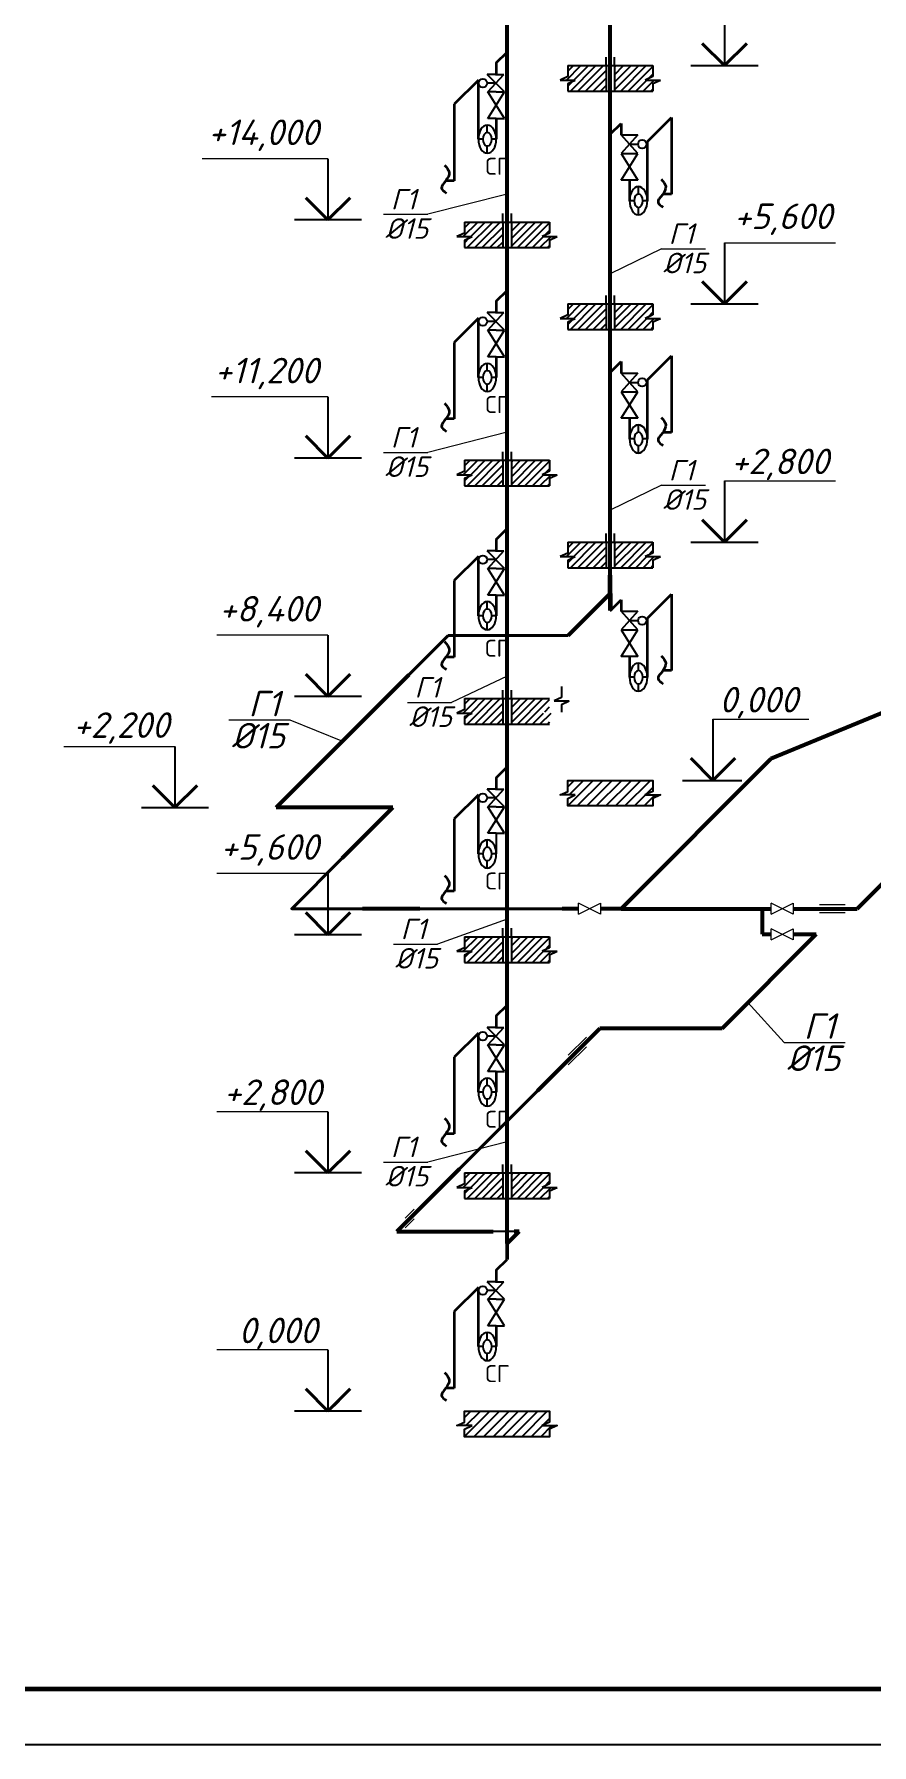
# Model space of a CAD drawing. Header units: millimetres. Extents: x -710977 to 10671, y -929782 to 89628.
# Drawn here: x 940.6 to 1015.9, y 4268.8 to 4422.6 of the extents above; entities that cross this region are included whole.
import ezdxf

# ---------------------------------------------------------------- set-up
doc = ezdxf.new("R2010")
doc.units = ezdxf.units.MM
doc.header["$LTSCALE"] = 0.4
for name, color, linetype in [('А1', 7, 'Continuous'), ('аксонометрия', 84, 'Continuous'), ('кварталыИнфо', 7, 'Continuous')]:
    doc.layers.add(name, color=color, linetype=linetype)
for name, color, linetype, lineweight in [('здания', 7, 'Continuous', 25), ('Надписи', 7, 'Continuous', 20), ('оборудование', 255, 'Continuous', 60), ('основной', 7, 'Continuous', 60)]:
    doc.layers.add(name, color=color, linetype=linetype, lineweight=lineweight)
doc.styles.add('Zhenka', font='isocpeur.ttf', dxfattribs={"height": 400})
doc.styles.add('текстовый', font='isocpeui.ttf', dxfattribs={"height": 5})
doc.linetypes.add('ГОСТ 2.303 3', pattern='A,0.001,[1,GOST 2.303-68.shx,S=1,R=0,X=0,Y=0],-26', length=26.001)
pattern_1 = [(45, (596.2527, 4237.8674), (-0.33808543, 0.33808543), [])]
pattern_2 = [(45, (596.2527, 4259.2874), (-0.33808543, 0.33808543), [])]
pattern_3 = [(45, (596.2527, 4280.7074), (-0.33808543, 0.33808543), [])]
pattern_4 = [(45, (605.5349, 4273.3508), (-0.33808543, 0.33808543), [])]
pattern_5 = [(45, (605.5349, 4294.7708), (-0.33808543, 0.33808543), [])]

msp = doc.modelspace()

# ---------------------------------------------------------------- hatches: boundary and pattern name
at = {"layer": 'аксонометрия', "lineweight": 25}
h = msp.add_hatch(dxfattribs=at)
h.set_pattern_fill('ANSI31', scale=3.825, style=0)
h.set_pattern_definition([(45, (605.5349, 4316.1908), (-0.33808543, 0.33808543), [])])
h.paths.add_polyline_path([(991.97, 4417.46), (991.97, 4419.755), (988.527, 4419.755), (988.527, 4418.767), (987.849, 4418.455), (989.206, 4418.455), (988.527, 4418.142), (988.527, 4417.46)])
h = msp.add_hatch(dxfattribs=at)
h.set_pattern_fill('ANSI31', scale=3.825, style=0)
h.set_pattern_definition(pattern_5)
h.paths.add_polyline_path([(996.856, 4418.455), (995.499, 4418.455), (996.177, 4418.767), (996.177, 4419.755), (992.735, 4419.755), (992.735, 4417.46), (996.177, 4417.46), (996.177, 4418.142)])
h = msp.add_hatch(dxfattribs=at)
h.set_pattern_fill('ANSI31', scale=3.825, style=0)
h.set_pattern_definition([(45, (596.2527, 4302.1274), (-0.33808543, 0.33808543), [])])
h.paths.add_polyline_path([(982.688, 4403.397), (982.688, 4405.692), (979.245, 4405.692), (979.245, 4404.704), (978.567, 4404.391), (979.923, 4404.391), (979.245, 4404.079), (979.245, 4403.397)])
h = msp.add_hatch(dxfattribs=at)
h.set_pattern_fill('ANSI31', scale=3.825, style=0)
h.set_pattern_definition(pattern_3)
h.paths.add_polyline_path([(983.453, 4403.397), (986.895, 4403.397), (986.895, 4404.079), (987.573, 4404.391), (986.217, 4404.391), (986.895, 4404.704), (986.895, 4405.692), (983.453, 4405.692)])
h = msp.add_hatch(dxfattribs=at)
h.set_pattern_fill('ANSI31', scale=3.825, style=0)
h.set_pattern_definition(pattern_5)
h.paths.add_polyline_path([(991.97, 4396.04), (991.97, 4398.335), (988.527, 4398.335), (988.527, 4397.347), (987.849, 4397.035), (989.206, 4397.035), (988.527, 4396.722), (988.527, 4396.04)])
h = msp.add_hatch(dxfattribs=at)
h.set_pattern_fill('ANSI31', scale=3.825, style=0)
h.set_pattern_definition(pattern_4)
h.paths.add_polyline_path([(996.856, 4397.035), (995.499, 4397.035), (996.177, 4397.347), (996.177, 4398.335), (992.735, 4398.335), (992.735, 4396.04), (996.177, 4396.04), (996.177, 4396.722)])
h = msp.add_hatch(dxfattribs=at)
h.set_pattern_fill('ANSI31', scale=3.825, style=0)
h.set_pattern_definition(pattern_3)
h.paths.add_polyline_path([(982.688, 4381.977), (982.688, 4384.272), (979.245, 4384.272), (979.245, 4383.284), (978.567, 4382.971), (979.923, 4382.971), (979.245, 4382.659), (979.245, 4381.977)])
h = msp.add_hatch(dxfattribs=at)
h.set_pattern_fill('ANSI31', scale=3.825, style=0)
h.set_pattern_definition(pattern_2)
h.paths.add_polyline_path([(983.453, 4381.977), (986.895, 4381.977), (986.895, 4382.659), (987.573, 4382.971), (986.217, 4382.971), (986.895, 4383.284), (986.895, 4384.272), (983.453, 4384.272)])
h = msp.add_hatch(dxfattribs=at)
h.set_pattern_fill('ANSI31', scale=3.825, style=0)
h.set_pattern_definition(pattern_4)
h.paths.add_polyline_path([(991.97, 4374.62), (991.97, 4376.915), (988.527, 4376.915), (988.527, 4375.927), (987.849, 4375.615), (989.206, 4375.615), (988.527, 4375.302), (988.527, 4374.62)])
h = msp.add_hatch(dxfattribs=at)
h.set_pattern_fill('ANSI31', scale=3.825, style=0)
h.set_pattern_definition([(45, (605.5349, 4251.9308), (-0.33808543, 0.33808543), [])])
h.paths.add_polyline_path([(996.856, 4375.615), (995.499, 4375.615), (996.177, 4375.927), (996.177, 4376.915), (992.735, 4376.915), (992.735, 4374.62), (996.177, 4374.62), (996.177, 4375.302)])
h = msp.add_hatch(dxfattribs=at)
h.set_pattern_fill('ANSI31', scale=3.825, style=0)
h.set_pattern_definition(pattern_2)
h.paths.add_polyline_path([(982.688, 4360.557), (982.688, 4362.852), (979.245, 4362.852), (979.245, 4361.864), (978.567, 4361.551), (979.923, 4361.551), (979.245, 4361.239), (979.245, 4360.557)])
h = msp.add_hatch(dxfattribs=at)
h.set_pattern_fill('ANSI31', scale=3.825, style=0)
h.set_pattern_definition(pattern_1)
h.paths.add_polyline_path([(983.453, 4360.557), (986.895, 4360.557), (986.895, 4361.239), (987.573, 4361.551), (986.217, 4361.551), (986.895, 4361.864), (986.895, 4362.852), (983.453, 4362.852)])
h = msp.add_hatch(dxfattribs=at)
h.set_pattern_fill('ANSI31', scale=3.825, style=0)
h.set_pattern_definition(pattern_1)
h.paths.add_polyline_path([(982.688, 4339.137), (982.688, 4341.432), (979.245, 4341.432), (979.245, 4340.444), (978.567, 4340.131), (979.923, 4340.131), (979.245, 4339.819), (979.245, 4339.137)])
h = msp.add_hatch(dxfattribs=at)
h.set_pattern_fill('ANSI31', scale=3.825, style=0)
h.set_pattern_definition([(45, (596.2527, 4216.4474), (-0.33808543, 0.33808543), [])])
h.paths.add_polyline_path([(983.453, 4339.137), (986.895, 4339.137), (986.895, 4339.819), (987.573, 4340.131), (986.217, 4340.131), (986.895, 4340.444), (986.895, 4341.432), (983.453, 4341.432)])
h = msp.add_hatch(dxfattribs=at)
h.set_pattern_fill('ANSI31', scale=3.825, style=0)
h.set_pattern_definition([(45, (596.2527, 4216.63864), (-0.33808543, 0.33808543), [])])
h.paths.add_polyline_path([(982.688, 4317.908), (982.688, 4320.203), (979.245, 4320.203), (979.245, 4319.215), (978.567, 4318.903), (979.923, 4318.903), (979.245, 4318.59), (979.245, 4317.908)])
h = msp.add_hatch(dxfattribs=at)
h.set_pattern_fill('ANSI31', scale=3.825, style=0)
h.set_pattern_definition([(45, (596.2527, 4195.21864), (-0.33808543, 0.33808543), [])])
h.paths.add_polyline_path([(983.453, 4317.908), (986.895, 4317.908), (986.895, 4318.59), (987.573, 4318.903), (986.217, 4318.903), (986.895, 4319.215), (986.895, 4320.203), (983.453, 4320.203)])
at = {"layer": 'кварталыИнфо', "ltscale": 0.12}
h = msp.add_hatch(dxfattribs=at)
h.set_pattern_fill('ANSI31', color=256, scale=0.19125)
h.set_pattern_definition([(45, (516.22497, 1120.0683), (-0.4293685, 0.4293685), [])])
h.paths.add_polyline_path([(989.206, 4354.195), (987.849, 4354.195), (988.527, 4354.507), (988.527, 4355.495), (996.177, 4355.495), (996.177, 4354.507), (995.499, 4354.195), (996.856, 4354.195), (996.177, 4353.882), (996.177, 4353.2), (988.527, 4353.2), (988.527, 4353.882)])
h = msp.add_hatch(dxfattribs=at)
h.set_pattern_fill('ANSI31', color=256, scale=0.19125)
h.set_pattern_definition([(45, (506.9428, 1063.35614), (-0.4293685, 0.4293685), [])])
h.paths.add_polyline_path([(979.923, 4297.483), (978.567, 4297.483), (979.245, 4297.795), (979.245, 4298.783), (986.895, 4298.783), (986.895, 4297.795), (986.217, 4297.483), (987.573, 4297.483), (986.895, 4297.17), (986.895, 4296.488), (979.245, 4296.488), (979.245, 4297.17)])

# ---------------------------------------------------------------- linework, layer by layer
at = {"color": 7, "lineweight": 25}
for p, q in [((1002.622, 4425.259), (1002.622, 4419.755)), ((999.605, 4419.755), (1005.639, 4419.755)), ((966.965, 4411.387), (966.965, 4405.883)), ((969.982, 4405.883), (963.948, 4405.883)), ((1002.622, 4403.839), (1002.622, 4398.335)), ((999.605, 4398.335), (1005.639, 4398.335)), ((966.965, 4389.967), (966.965, 4384.463)), ((969.982, 4384.463), (963.948, 4384.463)), ((1002.622, 4382.419), (1002.622, 4376.915)), ((999.605, 4376.915), (1005.639, 4376.915)), ((966.965, 4368.547), (966.965, 4363.043)), ((969.982, 4363.043), (963.948, 4363.043)), ((1001.578, 4360.999), (1001.578, 4355.495)), ((953.212, 4358.548), (953.212, 4353.045)), ((998.835, 4355.495), (1004.188, 4355.495)), ((950.195, 4353.045), (956.23, 4353.045)), ((966.965, 4347.127), (966.965, 4341.623)), ((969.982, 4341.623), (963.948, 4341.623)), ((966.965, 4325.707), (966.965, 4320.203)), ((969.982, 4320.203), (963.948, 4320.203)), ((966.965, 4304.287), (966.965, 4298.783)), ((966.965, 4302.993), (966.965, 4298.783)), ((969.982, 4298.783), (963.948, 4298.783))]:
    msp.add_line(p, q, dxfattribs=at)
at = {"color": 7, "lineweight": 35}
for p, q in [((982.096, 4419.995), (983.07, 4420.969)), ((982.096, 4419.995), (982.096, 4418.972)), ((980.49, 4418.457), (978.326, 4416.294)), ((980.49, 4413.141), (980.49, 4418.457)), ((978.326, 4416.294), (978.326, 4409.409)), ((982.096, 4414.999), (982.096, 4413.141)), ((992.352, 4413.589), (993.326, 4414.563)), ((993.326, 4414.563), (993.326, 4413.54)), ((995.686, 4412.928), (997.85, 4415.092)), ((997.85, 4415.092), (997.85, 4408.207)), ((995.686, 4407.611), (995.686, 4412.928)), ((978.326, 4409.409), (977.561, 4409.409)), ((994.08, 4409.47), (994.08, 4407.611)), ((997.85, 4408.207), (997.085, 4408.207)), ((982.096, 4398.575), (983.07, 4399.549)), ((982.096, 4398.575), (982.096, 4397.552)), ((980.49, 4397.037), (978.326, 4394.874)), ((980.49, 4391.721), (980.49, 4397.037)), ((978.326, 4394.874), (978.326, 4387.989)), ((982.096, 4393.579), (982.096, 4391.721)), ((992.352, 4392.169), (993.326, 4393.143)), ((993.326, 4393.143), (993.326, 4392.12)), ((995.686, 4391.508), (997.85, 4393.672)), ((997.85, 4393.672), (997.85, 4386.787)), ((995.686, 4386.191), (995.686, 4391.508)), ((978.326, 4387.989), (977.561, 4387.989)), ((994.08, 4388.05), (994.08, 4386.191)), ((997.85, 4386.787), (997.085, 4386.787)), ((982.096, 4377.155), (983.07, 4378.129)), ((982.096, 4377.155), (982.096, 4376.132)), ((980.49, 4375.617), (978.326, 4373.454)), ((980.49, 4370.301), (980.49, 4375.617)), ((978.326, 4373.454), (978.326, 4366.569)), ((982.096, 4372.159), (982.096, 4370.301)), ((992.352, 4370.749), (993.326, 4371.723)), ((993.326, 4371.723), (993.326, 4370.7)), ((995.686, 4370.088), (997.85, 4372.252)), ((997.85, 4372.252), (997.85, 4365.367)), ((995.686, 4364.771), (995.686, 4370.088)), ((978.326, 4366.569), (977.561, 4366.569)), ((994.08, 4366.63), (994.08, 4364.771)), ((997.85, 4365.367), (997.085, 4365.367)), ((982.096, 4355.735), (983.07, 4356.709)), ((982.096, 4355.735), (982.096, 4354.712)), ((980.49, 4354.197), (978.326, 4352.034)), ((980.49, 4348.881), (980.49, 4354.197)), ((978.326, 4352.034), (978.326, 4345.543)), ((978.326, 4345.543), (977.561, 4345.543)), ((982.096, 4334.315), (983.07, 4335.289)), ((982.096, 4334.315), (982.096, 4333.292)), ((980.49, 4332.777), (978.326, 4330.614)), ((980.49, 4327.461), (980.49, 4332.777)), ((978.326, 4330.614), (978.326, 4323.729)), ((982.096, 4329.319), (982.096, 4327.461)), ((978.326, 4323.729), (977.561, 4323.729)), ((982.096, 4311.447), (983.07, 4312.421)), ((982.096, 4311.447), (982.096, 4310.425)), ((980.49, 4309.91), (978.326, 4307.746)), ((980.49, 4304.593), (980.49, 4309.91)), ((978.326, 4307.746), (978.326, 4300.861)), ((982.096, 4306.451), (982.096, 4304.593)), ((978.326, 4300.861), (977.561, 4300.861))]:
    msp.add_line(p, q, dxfattribs=at)
at = {"color": 7, "lineweight": 20}
for p, q in [((966.965, 4411.387), (955.663, 4411.387)), ((983.07, 4408.203), (975.936, 4406.388)), ((971.973, 4406.388), (975.936, 4406.388)), ((996.956, 4403.288), (992.352, 4401.047)), ((996.956, 4403.288), (1000.919, 4403.288)), ((1002.622, 4403.839), (1012.607, 4403.839)), ((966.965, 4389.967), (956.503, 4389.967)), ((983.07, 4386.793), (975.936, 4384.977)), ((971.973, 4384.977), (975.936, 4384.977)), ((996.956, 4382.023), (992.352, 4379.782)), ((996.956, 4382.023), (1000.919, 4382.023)), ((1002.622, 4382.419), (1012.607, 4382.419)), ((966.965, 4368.547), (956.98, 4368.547)), ((983.07, 4364.857), (978.071, 4362.503)), ((974.107, 4362.503), (978.071, 4362.503)), ((958.06, 4360.933), (963.552, 4360.933)), ((963.552, 4360.933), (968.275, 4359.012)), ((1001.578, 4360.999), (1010.187, 4360.999)), ((943.227, 4358.548), (953.212, 4358.548)), ((966.965, 4347.127), (956.98, 4347.127)), ((983.07, 4343.012), (976.819, 4340.78)), ((972.855, 4340.78), (976.819, 4340.78)), ((1004.729, 4335.52), (1007.982, 4331.938)), ((1007.982, 4331.938), (1013.474, 4331.938)), ((966.965, 4325.707), (956.98, 4325.707)), ((983.07, 4323.001), (975.936, 4321.186)), ((971.973, 4321.186), (975.936, 4321.186)), ((966.965, 4304.287), (956.98, 4304.287))]:
    msp.add_line(p, q, dxfattribs=at)
at = {"lineweight": 20}
for p, q in [((1011.168, 4344.345), (1013.463, 4344.345)), ((1013.463, 4343.58), (1011.168, 4343.58)), ((990.198, 4332.411), (988.575, 4330.789)), ((990.198, 4331.543), (988.575, 4329.92)), ((974.723, 4316.937), (973.912, 4316.125)), ((974.723, 4316.069), (973.912, 4315.257))]:
    msp.add_line(p, q, dxfattribs=at)
at = {"color": 7, "lineweight": 50}
msp.add_line((983.07, 4312.421), (983.07, 4313.869), dxfattribs=at)
at = {"color": 7, "lineweight": 35}
for points in [[(977.455, 4410.817), (977.858, 4410.147), (977.561, 4409.409), (977.179, 4408.732), (977.621, 4408.29)], [(996.927, 4409.546), (997.33, 4408.877), (997.034, 4408.138), (996.651, 4407.461), (997.094, 4407.019)], [(977.455, 4389.397), (977.858, 4388.727), (977.561, 4387.989), (977.179, 4387.312), (977.621, 4386.87)], [(996.927, 4388.126), (997.33, 4387.457), (997.034, 4386.718), (996.651, 4386.041), (997.094, 4385.599)], [(977.455, 4367.977), (977.858, 4367.307), (977.561, 4366.569), (977.179, 4365.892), (977.621, 4365.45)], [(996.927, 4366.706), (997.33, 4366.037), (997.034, 4365.298), (996.651, 4364.621), (997.094, 4364.179)], [(977.455, 4346.951), (977.858, 4346.282), (977.561, 4345.543), (977.179, 4344.867), (977.621, 4344.424)], [(977.455, 4325.137), (977.858, 4324.467), (977.561, 4323.729), (977.179, 4323.052), (977.621, 4322.61)], [(977.455, 4302.269), (977.858, 4301.6), (977.561, 4300.861), (977.179, 4300.185), (977.621, 4299.742)]]:
    msp.add_spline(points, degree=3, dxfattribs=at)
at = {"layer": 'А1'}
msp.add_line((1687.544, 4268.791), (846.544, 4268.791), dxfattribs=at)
at = {"layer": 'аксонометрия', "color": 7, "lineweight": 53}
for p, q in [((992.352, 4370.772), (992.352, 4542.132)), ((983.07, 4313.869), (983.07, 4485.229))]:
    msp.add_line(p, q, dxfattribs=at)
at = {"layer": 'аксонометрия', "color": 7, "lineweight": 25}
for p, q in [((991.97, 4419.755), (991.97, 4420.52)), ((992.735, 4419.755), (992.735, 4420.52)), ((982.037, 4418.972), (981.285, 4418.972)), ((982.848, 4417.387), (981.285, 4418.972)), ((981.345, 4417.387), (982.788, 4418.972)), ((982.037, 4418.972), (982.788, 4418.972)), ((988.527, 4418.767), (987.849, 4418.455)), ((987.849, 4418.455), (989.206, 4418.455)), ((988.527, 4419.755), (996.177, 4419.755)), ((988.527, 4419.755), (988.527, 4418.767)), ((988.527, 4418.142), (989.206, 4418.455)), ((991.97, 4419.755), (991.97, 4417.46)), ((992.735, 4419.755), (992.735, 4417.46)), ((996.177, 4418.767), (995.499, 4418.455)), ((995.499, 4418.455), (996.856, 4418.455)), ((996.177, 4419.755), (996.177, 4418.767)), ((996.177, 4418.142), (996.856, 4418.455)), ((982.067, 4418.18), (981.272, 4418.18)), ((982.096, 4417.387), (981.345, 4417.387)), ((982.848, 4414.999), (981.345, 4417.387)), ((981.345, 4414.999), (982.848, 4417.387)), ((982.096, 4417.387), (982.848, 4417.387)), ((988.527, 4418.142), (988.527, 4417.46)), ((988.527, 4417.46), (996.177, 4417.46)), ((992.352, 4417.46), (992.352, 4413.635)), ((996.177, 4418.142), (996.177, 4417.46)), ((981.293, 4413.742), (981.293, 4414.405)), ((982.096, 4414.999), (981.345, 4414.999)), ((982.096, 4414.999), (982.848, 4414.999)), ((980.894, 4413.141), (980.49, 4413.141)), ((981.293, 4411.876), (981.293, 4412.54)), ((982.096, 4413.141), (981.692, 4413.141)), ((994.08, 4412.698), (994.845, 4412.698)), ((994.883, 4408.212), (994.883, 4408.875)), ((982.688, 4405.692), (982.688, 4406.457)), ((983.453, 4405.692), (983.453, 4406.457)), ((994.484, 4407.611), (994.08, 4407.611)), ((994.883, 4406.347), (994.883, 4407.01)), ((995.686, 4407.611), (995.281, 4407.611)), ((979.245, 4404.704), (978.567, 4404.391)), ((979.245, 4405.692), (986.895, 4405.692)), ((979.245, 4405.692), (979.245, 4404.704)), ((982.688, 4405.692), (982.688, 4403.397)), ((983.453, 4405.692), (983.453, 4403.397)), ((986.895, 4404.704), (986.217, 4404.391)), ((986.895, 4405.692), (986.895, 4404.704)), ((978.567, 4404.391), (979.923, 4404.391)), ((979.245, 4404.079), (979.923, 4404.391)), ((979.245, 4404.079), (979.245, 4403.397)), ((979.245, 4403.397), (986.895, 4403.397)), ((986.217, 4404.391), (987.573, 4404.391)), ((986.895, 4404.079), (987.573, 4404.391)), ((986.895, 4404.079), (986.895, 4403.397)), ((991.97, 4398.335), (991.97, 4399.1)), ((992.735, 4398.335), (992.735, 4399.1)), ((982.037, 4397.552), (981.285, 4397.552)), ((982.848, 4395.967), (981.285, 4397.552)), ((981.345, 4395.967), (982.788, 4397.552)), ((982.037, 4397.552), (982.788, 4397.552)), ((988.527, 4397.347), (987.849, 4397.035)), ((987.849, 4397.035), (989.206, 4397.035)), ((988.527, 4398.335), (996.177, 4398.335)), ((988.527, 4398.335), (988.527, 4397.347)), ((988.527, 4396.722), (989.206, 4397.035)), ((991.97, 4398.335), (991.97, 4396.04)), ((992.735, 4398.335), (992.735, 4396.04)), ((996.177, 4397.347), (995.499, 4397.035)), ((995.499, 4397.035), (996.856, 4397.035)), ((996.177, 4398.335), (996.177, 4397.347)), ((996.177, 4396.722), (996.856, 4397.035)), ((982.067, 4396.76), (981.272, 4396.76)), ((982.096, 4395.967), (981.345, 4395.967)), ((982.848, 4393.579), (981.345, 4395.967)), ((981.345, 4393.579), (982.848, 4395.967)), ((982.096, 4395.967), (982.848, 4395.967)), ((988.527, 4396.722), (988.527, 4396.04)), ((988.527, 4396.04), (996.177, 4396.04)), ((996.177, 4396.722), (996.177, 4396.04)), ((981.293, 4392.322), (981.293, 4392.985)), ((982.096, 4393.579), (981.345, 4393.579)), ((982.096, 4393.579), (982.848, 4393.579)), ((980.894, 4391.721), (980.49, 4391.721)), ((981.293, 4390.456), (981.293, 4391.12)), ((982.096, 4391.721), (981.692, 4391.721)), ((994.08, 4391.278), (994.845, 4391.278)), ((994.484, 4386.191), (994.08, 4386.191)), ((994.883, 4386.792), (994.883, 4387.455)), ((995.686, 4386.191), (995.281, 4386.191)), ((982.688, 4384.272), (982.688, 4385.037)), ((983.453, 4384.272), (983.453, 4385.037)), ((994.883, 4384.927), (994.883, 4385.59)), ((979.245, 4383.284), (978.567, 4382.971)), ((979.245, 4384.272), (986.895, 4384.272)), ((979.245, 4384.272), (979.245, 4383.284)), ((982.688, 4384.272), (982.688, 4381.977)), ((983.453, 4384.272), (983.453, 4381.977)), ((986.895, 4383.284), (986.217, 4382.971)), ((986.895, 4384.272), (986.895, 4383.284)), ((978.567, 4382.971), (979.923, 4382.971)), ((979.245, 4382.659), (979.923, 4382.971)), ((979.245, 4382.659), (979.245, 4381.977)), ((979.245, 4381.977), (986.895, 4381.977)), ((986.217, 4382.971), (987.573, 4382.971)), ((986.895, 4382.659), (987.573, 4382.971)), ((986.895, 4382.659), (986.895, 4381.977)), ((988.527, 4376.915), (996.177, 4376.915)), ((988.527, 4376.915), (988.527, 4375.927)), ((991.97, 4376.915), (991.97, 4377.68)), ((991.97, 4376.915), (991.97, 4374.62)), ((992.735, 4376.915), (992.735, 4377.68)), ((992.735, 4376.915), (992.735, 4374.62)), ((996.177, 4376.915), (996.177, 4375.927)), ((982.067, 4375.34), (981.272, 4375.34)), ((982.037, 4376.132), (981.285, 4376.132)), ((982.848, 4374.547), (981.285, 4376.132)), ((981.345, 4374.547), (982.788, 4376.132)), ((982.037, 4376.132), (982.788, 4376.132)), ((988.527, 4375.927), (987.849, 4375.615)), ((987.849, 4375.615), (989.206, 4375.615)), ((988.527, 4375.302), (989.206, 4375.615)), ((996.177, 4375.927), (995.499, 4375.615)), ((995.499, 4375.615), (996.856, 4375.615)), ((996.177, 4375.302), (996.856, 4375.615)), ((982.096, 4374.547), (981.345, 4374.547)), ((982.848, 4372.159), (981.345, 4374.547)), ((981.345, 4372.159), (982.848, 4374.547)), ((982.096, 4374.547), (982.848, 4374.547)), ((988.527, 4375.302), (988.527, 4374.62)), ((996.177, 4375.302), (996.177, 4374.62)), ((981.293, 4370.902), (981.293, 4371.565)), ((982.096, 4372.159), (981.345, 4372.159)), ((982.096, 4372.159), (982.848, 4372.159)), ((980.894, 4370.301), (980.49, 4370.301)), ((981.293, 4369.036), (981.293, 4369.7)), ((982.096, 4370.301), (981.692, 4370.301)), ((994.08, 4369.858), (994.845, 4369.858)), ((994.484, 4364.771), (994.08, 4364.771)), ((994.883, 4365.372), (994.883, 4366.035)), ((995.686, 4364.771), (995.281, 4364.771)), ((982.688, 4362.852), (982.688, 4363.617)), ((983.453, 4362.852), (983.453, 4363.617)), ((987.977, 4363.934), (987.977, 4362.945)), ((994.883, 4363.507), (994.883, 4364.17)), ((979.245, 4361.864), (978.567, 4361.551)), ((978.567, 4361.551), (979.923, 4361.551)), ((979.245, 4362.852), (986.895, 4362.852)), ((979.245, 4362.852), (979.245, 4361.864)), ((979.245, 4361.239), (979.923, 4361.551)), ((982.688, 4362.852), (982.688, 4360.557)), ((983.453, 4362.852), (983.453, 4360.557)), ((987.977, 4362.945), (987.299, 4362.633)), ((987.299, 4362.633), (988.655, 4362.633)), ((987.977, 4362.321), (988.655, 4362.633)), ((987.977, 4362.321), (987.977, 4361.639)), ((979.245, 4361.239), (979.245, 4360.557)), ((979.245, 4360.557), (986.895, 4360.557)), ((982.067, 4353.92), (981.272, 4353.92)), ((982.037, 4354.712), (981.285, 4354.712)), ((982.848, 4353.127), (981.285, 4354.712)), ((981.345, 4353.127), (982.788, 4354.712)), ((982.037, 4354.712), (982.788, 4354.712)), ((982.096, 4353.127), (981.345, 4353.127)), ((982.848, 4350.739), (981.345, 4353.127)), ((981.345, 4350.739), (982.848, 4353.127)), ((982.096, 4353.127), (982.848, 4353.127)), ((982.096, 4350.739), (981.345, 4350.739)), ((982.096, 4350.739), (982.096, 4348.881)), ((982.096, 4350.739), (982.848, 4350.739)), ((981.293, 4349.482), (981.293, 4350.145)), ((980.894, 4348.881), (980.49, 4348.881)), ((981.293, 4347.616), (981.293, 4348.28)), ((982.096, 4348.881), (981.692, 4348.881)), ((982.688, 4341.432), (982.688, 4342.197)), ((983.453, 4341.432), (983.453, 4342.197)), ((979.245, 4340.444), (978.567, 4340.131)), ((978.567, 4340.131), (979.923, 4340.131)), ((979.245, 4341.432), (986.895, 4341.432)), ((979.245, 4341.432), (979.245, 4340.444)), ((979.245, 4339.819), (979.923, 4340.131)), ((982.688, 4341.432), (982.688, 4339.137)), ((983.453, 4341.432), (983.453, 4339.137)), ((986.895, 4340.444), (986.217, 4340.131)), ((986.217, 4340.131), (987.573, 4340.131)), ((986.895, 4341.432), (986.895, 4340.444)), ((986.895, 4339.819), (987.573, 4340.131)), ((979.245, 4339.819), (979.245, 4339.137)), ((979.245, 4339.137), (986.895, 4339.137)), ((986.895, 4339.819), (986.895, 4339.137)), ((982.067, 4332.5), (981.272, 4332.5)), ((982.037, 4333.292), (981.285, 4333.292)), ((982.848, 4331.707), (981.285, 4333.292)), ((981.345, 4331.707), (982.788, 4333.292)), ((982.037, 4333.292), (982.788, 4333.292)), ((982.096, 4331.707), (981.345, 4331.707)), ((982.848, 4329.319), (981.345, 4331.707)), ((981.345, 4329.319), (982.848, 4331.707)), ((982.096, 4331.707), (982.848, 4331.707)), ((982.096, 4329.319), (981.345, 4329.319)), ((982.096, 4329.319), (982.848, 4329.319)), ((981.293, 4328.062), (981.293, 4328.725)), ((980.894, 4327.461), (980.49, 4327.461)), ((981.293, 4326.196), (981.293, 4326.86)), ((982.096, 4327.461), (981.692, 4327.461)), ((979.245, 4320.203), (986.895, 4320.203)), ((979.245, 4320.203), (979.245, 4319.215)), ((982.688, 4320.203), (982.688, 4320.968)), ((982.688, 4320.203), (982.688, 4317.908)), ((983.453, 4320.203), (983.453, 4320.968)), ((983.453, 4320.203), (983.453, 4317.908)), ((986.895, 4320.203), (986.895, 4319.215)), ((979.245, 4319.215), (978.567, 4318.903)), ((978.567, 4318.903), (979.923, 4318.903)), ((979.245, 4318.59), (979.923, 4318.903)), ((979.245, 4318.59), (979.245, 4317.908)), ((986.895, 4319.215), (986.217, 4318.903)), ((986.217, 4318.903), (987.573, 4318.903)), ((986.895, 4318.59), (987.573, 4318.903)), ((986.895, 4318.59), (986.895, 4317.908)), ((979.245, 4317.908), (986.895, 4317.908)), ((982.067, 4309.632), (981.272, 4309.632)), ((982.037, 4310.425), (981.285, 4310.425)), ((982.848, 4308.84), (981.285, 4310.425)), ((981.345, 4308.84), (982.788, 4310.425)), ((982.037, 4310.425), (982.788, 4310.425)), ((982.096, 4308.84), (981.345, 4308.84)), ((982.848, 4306.451), (981.345, 4308.84)), ((981.345, 4306.451), (982.848, 4308.84)), ((982.096, 4308.84), (982.848, 4308.84)), ((982.096, 4306.451), (981.345, 4306.451)), ((982.096, 4306.451), (982.848, 4306.451)), ((980.894, 4304.593), (980.49, 4304.593)), ((981.293, 4305.194), (981.293, 4305.857)), ((982.096, 4304.593), (981.692, 4304.593)), ((981.293, 4303.329), (981.293, 4303.992))]:
    msp.add_line(p, q, dxfattribs=at)
at = {"layer": 'аксонометрия'}
msp.add_line((988.527, 4374.62), (996.177, 4374.62), dxfattribs=at)
at = {"layer": 'аксонометрия', "color": 7, "lineweight": 60}
for q in [(992.352, 4373.935), (992.352, 4370.772)]:
    msp.add_line((992.352, 4372.302), q, dxfattribs=at)
at = {"layer": 'аксонометрия', "color": 7, "lineweight": 20}
for p, q in [((989.496, 4343.463), (989.496, 4344.451)), ((989.496, 4343.463), (991.472, 4344.451)), ((991.472, 4343.463), (989.496, 4344.451)), ((991.472, 4344.451), (991.472, 4343.463)), ((1006.81, 4343.463), (1006.81, 4344.451)), ((1006.81, 4343.463), (1008.786, 4344.451)), ((1008.786, 4343.463), (1006.81, 4344.451)), ((1008.786, 4344.451), (1008.786, 4343.463)), ((1006.81, 4341.168), (1006.81, 4342.156)), ((1006.81, 4341.168), (1008.786, 4342.156)), ((1008.786, 4341.168), (1006.81, 4342.156)), ((1008.786, 4342.156), (1008.786, 4341.168))]:
    msp.add_line(p, q, dxfattribs=at)
at = {"layer": 'аксонометрия', "color": 7, "lineweight": 25}
for points in [[(989.206, 4354.195), (987.849, 4354.195), (988.527, 4354.507), (988.527, 4355.495), (996.177, 4355.495), (996.177, 4354.507), (995.499, 4354.195), (996.856, 4354.195), (996.177, 4353.882), (996.177, 4353.2), (988.527, 4353.2), (988.527, 4353.882)], [(979.923, 4297.483), (978.567, 4297.483), (979.245, 4297.795), (979.245, 4298.783), (986.895, 4298.783), (986.895, 4297.795), (986.217, 4297.483), (987.573, 4297.483), (986.895, 4297.17), (986.895, 4296.488), (979.245, 4296.488), (979.245, 4297.17)]]:
    msp.add_lwpolyline(points, close=True, dxfattribs=at)
for centre in [(980.889, 4418.18), (995.227, 4412.698), (980.889, 4396.76), (995.227, 4391.278), (980.889, 4375.34), (995.227, 4369.858), (980.889, 4353.92), (980.889, 4332.5), (980.889, 4309.632)]:
    msp.add_circle(centre, 0.383, dxfattribs=at)
at = {"layer": 'аксонометрия', "color": 7, "lineweight": 25, "extrusion": (0, 0, -1)}
for centre, major_axis, ratio in [((981.293, 4413.141), (0, -1.264), 0.6353435), ((981.293, 4413.141), (0, -0.601), 0.6634455), ((994.883, 4407.611), (0, -1.264), 0.6353435), ((994.883, 4407.611), (0, -0.601), 0.6634455), ((981.293, 4391.721), (0, -1.264), 0.6353435), ((981.293, 4391.721), (0, -0.601), 0.6634455), ((994.883, 4386.191), (0, -1.264), 0.6353435), ((994.883, 4386.191), (0, -0.601), 0.6634455), ((981.293, 4370.301), (0, -1.264), 0.6353435), ((981.293, 4370.301), (0, -0.601), 0.6634455), ((994.883, 4364.771), (0, -1.264), 0.6353435), ((994.883, 4364.771), (0, -0.601), 0.6634455), ((981.293, 4348.881), (0, -1.264), 0.6353435), ((981.293, 4348.881), (0, -0.601), 0.6634455), ((981.293, 4327.461), (0, -1.264), 0.6353435), ((981.293, 4327.461), (0, -0.601), 0.6634455), ((981.293, 4304.593), (0, -1.264), 0.6353435), ((981.293, 4304.593), (0, -0.601), 0.6634455)]:
    msp.add_ellipse(centre, major_axis=major_axis, ratio=ratio, dxfattribs=at)
at = {"layer": 'кварталыИнфо', "ltscale": 0.12}
for p, q in [((993.326, 4413.54), (994.833, 4413.54)), ((994.833, 4411.857), (993.326, 4413.54)), ((994.833, 4413.54), (993.326, 4411.857)), ((993.326, 4411.857), (994.833, 4411.857)), ((993.326, 4409.47), (994.833, 4411.857)), ((993.326, 4411.857), (994.833, 4409.47)), ((994.833, 4409.47), (993.326, 4409.47)), ((993.326, 4392.12), (994.833, 4392.12)), ((994.833, 4390.437), (993.326, 4392.12)), ((994.833, 4392.12), (993.326, 4390.437)), ((993.326, 4390.437), (994.833, 4390.437)), ((993.326, 4388.05), (994.833, 4390.437)), ((993.326, 4390.437), (994.833, 4388.05)), ((994.833, 4388.05), (993.326, 4388.05)), ((993.326, 4370.7), (994.833, 4370.7)), ((994.833, 4369.017), (993.326, 4370.7)), ((994.833, 4370.7), (993.326, 4369.017)), ((993.326, 4369.017), (994.833, 4369.017)), ((993.326, 4366.63), (994.833, 4369.017)), ((993.326, 4369.017), (994.833, 4366.63)), ((994.833, 4366.63), (993.326, 4366.63))]:
    msp.add_line(p, q, dxfattribs=at)
at = {"layer": 'кварталыИнфо', "linetype": 'ГОСТ 2.303 3', "lineweight": 40, "ltscale": 0.12}
for p, q in [((977.779, 4368.516), (974.242, 4364.978)), ((988.566, 4368.516), (977.779, 4368.516)), ((988.031, 4343.957), (975.229, 4343.957)), ((978.782, 4320.566), (985.813, 4327.597))]:
    msp.add_line(p, q, dxfattribs=at)
at = {"layer": 'кварталыИнфо', "linetype": 'ГОСТ 2.303 3', "ltscale": 0.12}
msp.add_line((983.697, 4314.951), (981.827, 4314.951), dxfattribs=at)
at = {"layer": 'кварталыИнфо', "linetype": 'ГОСТ 2.303 3', "lineweight": 40, "ltscale": 0.12}
msp.add_lwpolyline([(970.068, 4343.957), (963.709, 4343.957), (968.253, 4348.501)], dxfattribs=at)
at = {"layer": 'Надписи', "color": 7, "linetype": 'ByBlock', "lineweight": 40, "ltscale": 0.2}
for p, q in [((1002.622, 4419.755), (1000.622, 4421.755)), ((1002.622, 4419.755), (1004.622, 4421.755)), ((966.965, 4405.883), (964.965, 4407.883)), ((966.965, 4405.883), (968.965, 4407.883)), ((1002.622, 4398.335), (1000.622, 4400.335)), ((1002.622, 4398.335), (1004.622, 4400.335)), ((966.965, 4384.463), (964.965, 4386.463)), ((966.965, 4384.463), (968.965, 4386.463)), ((1002.622, 4376.915), (1000.622, 4378.915)), ((1002.622, 4376.915), (1004.622, 4378.915)), ((966.965, 4363.043), (964.965, 4365.043)), ((966.965, 4363.043), (968.965, 4365.043)), ((1001.578, 4355.495), (999.578, 4357.495)), ((1001.578, 4355.495), (1003.578, 4357.495)), ((953.212, 4353.045), (951.212, 4355.045)), ((953.212, 4353.045), (955.212, 4355.045)), ((966.965, 4341.623), (964.965, 4343.623)), ((966.965, 4341.623), (968.965, 4343.623)), ((966.965, 4320.203), (964.965, 4322.203)), ((966.965, 4320.203), (968.965, 4322.203)), ((966.965, 4298.783), (964.965, 4300.783)), ((966.965, 4298.783), (968.965, 4300.783)), ((966.965, 4298.783), (965.991, 4299.757)), ((966.965, 4298.783), (967.939, 4299.757))]:
    msp.add_line(p, q, dxfattribs=at)
at = {"layer": 'Надписи', "color": 7, "linetype": 'ByBlock', "lineweight": 53, "ltscale": 0.2}
for p, q in [((988.566, 4368.516), (992.352, 4372.302)), ((1033.88, 4368.576), (1006.784, 4357.426)), ((962.308, 4353.045), (974.242, 4364.978)), ((972.797, 4353.045), (962.308, 4353.045)), ((968.253, 4348.501), (972.797, 4353.045)), ((1014.551, 4343.957), (1022.016, 4351.422)), ((975.229, 4343.957), (970.068, 4343.957)), ((989.496, 4343.957), (988.031, 4343.957)), ((993.314, 4343.957), (991.472, 4343.957)), ((993.314, 4343.957), (1006.81, 4343.957)), ((1006.006, 4343.957), (1006.006, 4341.662)), ((1008.786, 4343.957), (1014.551, 4343.957)), ((1010.871, 4341.662), (1002.405, 4333.196)), ((1006.006, 4341.662), (1006.81, 4341.662)), ((1008.786, 4341.662), (1010.871, 4341.662)), ((991.412, 4333.196), (985.813, 4327.597)), ((1002.405, 4333.196), (991.412, 4333.196)), ((978.782, 4320.566), (973.167, 4314.951)), ((973.167, 4314.951), (981.827, 4314.951)), ((984.152, 4314.951), (983.07, 4313.869)), ((984.152, 4314.951), (983.697, 4314.951))]:
    msp.add_line(p, q, dxfattribs=at)
at = {"layer": 'оборудование', "lineweight": 53}
msp.add_line((993.314, 4343.957), (1006.784, 4357.426), dxfattribs=at)
at = {"layer": 'основной'}
msp.add_line((1682.544, 4273.791), (866.544, 4273.791), dxfattribs=at)

# ---------------------------------------------------------------- texts
at = {"color": 7, "lineweight": 20, "char_height": 2.295, "width": 11.43295, "style": 'текстовый'}
for s, insert, attachment_point in [('{\\fISOCPEUR|b0|i1|c0|p34;+14,000}', (966.13, 4414.91), 3), ('{\\fISOCPEUR|b0|i1|c0|p34;+5,600}', (1003.457, 4407.362), 1), ('{\\fISOCPEUR|b0|i1|c0|p34;+11,200}', (966.13, 4393.49), 3), ('{\\fISOCPEUR|b0|i1|c0|p34;+2,800}', (1003.198, 4385.322), 1), ('{\\fISOCPEUR|b0|i1|c0|p34;+8,400}', (966.13, 4372.07), 3), ('{\\fISOCPEUR|b0|i1|c204|p34;Г1}', (959.814, 4363.547), 1), ('{\\fISOCPEUR|b0|i1|c204|p34;0\\fISOCPEUR|b0|i1|c0|p34;,\\fISOCPEUR|b0|i1|c204|p34;000}', (1002.154, 4363.902), 1), ('+2,{\\fISOCPEUR|b0|i1|c204|p34;2}00', (944.062, 4361.614), 1), ('{\\fISOCPEUR|b0|i1|c204|p34;%%C\\fISOCPEUR|b0|i1|c0|p34;15}', (958.303, 4360.66), 1), ('{\\fISOCPEUR|b0|i1|c0|p34;+5,600}', (966.13, 4350.65), 3), ('{\\fISOCPEUR|b0|i1|c204|p34;Г1}', (1009.737, 4334.552), 1), ('{\\fISOCPEUR|b0|i1|c204|p34;%%C\\fISOCPEUR|b0|i1|c0|p34;15}', (1008.225, 4331.665), 1), ('{\\fISOCPEUR|b0|i1|c0|p34;+2,800}', (966.389, 4328.61), 3), ('{\\fISOCPEUR|b0|i1|c204|p34;0\\fISOCPEUR|b0|i1|c0|p34;,\\fISOCPEUR|b0|i1|c204|p34;0\\fISOCPEUR|b0|i1|c0|p34;00}', (966.013, 4307.19), 3)]:
    msp.add_mtext(s, dxfattribs=dict(at, insert=insert, attachment_point=attachment_point))
at = {"layer": 'аксонометрия', "color": 7, "lineweight": 50, "char_height": 1.53, "width": 2.3327, "attachment_point": 1, "style": 'Zhenka'}
for insert in [(981.111, 4411.473), (981.111, 4390.053), (981.111, 4347.213), (981.111, 4325.793), (981.111, 4302.925)]:
    msp.add_mtext('СГ', dxfattribs=dict(at, insert=insert))
at = {"layer": 'аксонометрия', "color": 7, "lineweight": 40, "insert": (981.091, 4368.141), "char_height": 1.53, "width": 2.3327, "attachment_point": 1, "style": 'Zhenka'}
msp.add_mtext('СГ', dxfattribs=at)
at = {"layer": 'здания', "color": 7, "lineweight": 20, "char_height": 1.848, "width": 13.48137, "attachment_point": 1, "style": 'текстовый'}
for s, insert in [('{\\fISOCPEUR|b0|i1|c204|p34;Г1}', (972.614, 4408.672)), ('{\\fISOCPEUR|b0|i1|c204|p34;%%C15}', (972.115, 4406.035)), ('{\\fISOCPEUR|b0|i1|c204|p34;Г1}', (997.597, 4405.572)), ('{\\fISOCPEUR|b0|i1|c204|p34;%%C15}', (997.097, 4402.935)), ('{\\fISOCPEUR|b0|i1|c204|p34;Г1}', (972.614, 4387.261)), ('{\\fISOCPEUR|b0|i1|c204|p34;%%C15}', (972.115, 4384.624)), ('{\\fISOCPEUR|b0|i1|c204|p34;Г1}', (997.597, 4384.307)), ('{\\fISOCPEUR|b0|i1|c204|p34;%%C15}', (997.097, 4381.67)), ('{\\fISOCPEUR|b0|i1|c204|p34;Г1}', (974.748, 4364.787)), ('{\\fISOCPEUR|b0|i1|c204|p34;%%C15}', (974.249, 4362.15)), ('{\\fISOCPEUR|b0|i1|c204|p34;Г1}', (973.497, 4343.064)), ('{\\fISOCPEUR|b0|i1|c204|p34;%%C15}', (972.997, 4340.427)), ('{\\fISOCPEUR|b0|i1|c204|p34;Г1}', (972.614, 4323.47)), ('{\\fISOCPEUR|b0|i1|c204|p34;%%C15}', (972.115, 4320.833))]:
    msp.add_mtext(s, dxfattribs=dict(at, insert=insert))

doc.saveas('drawing.dxf')
